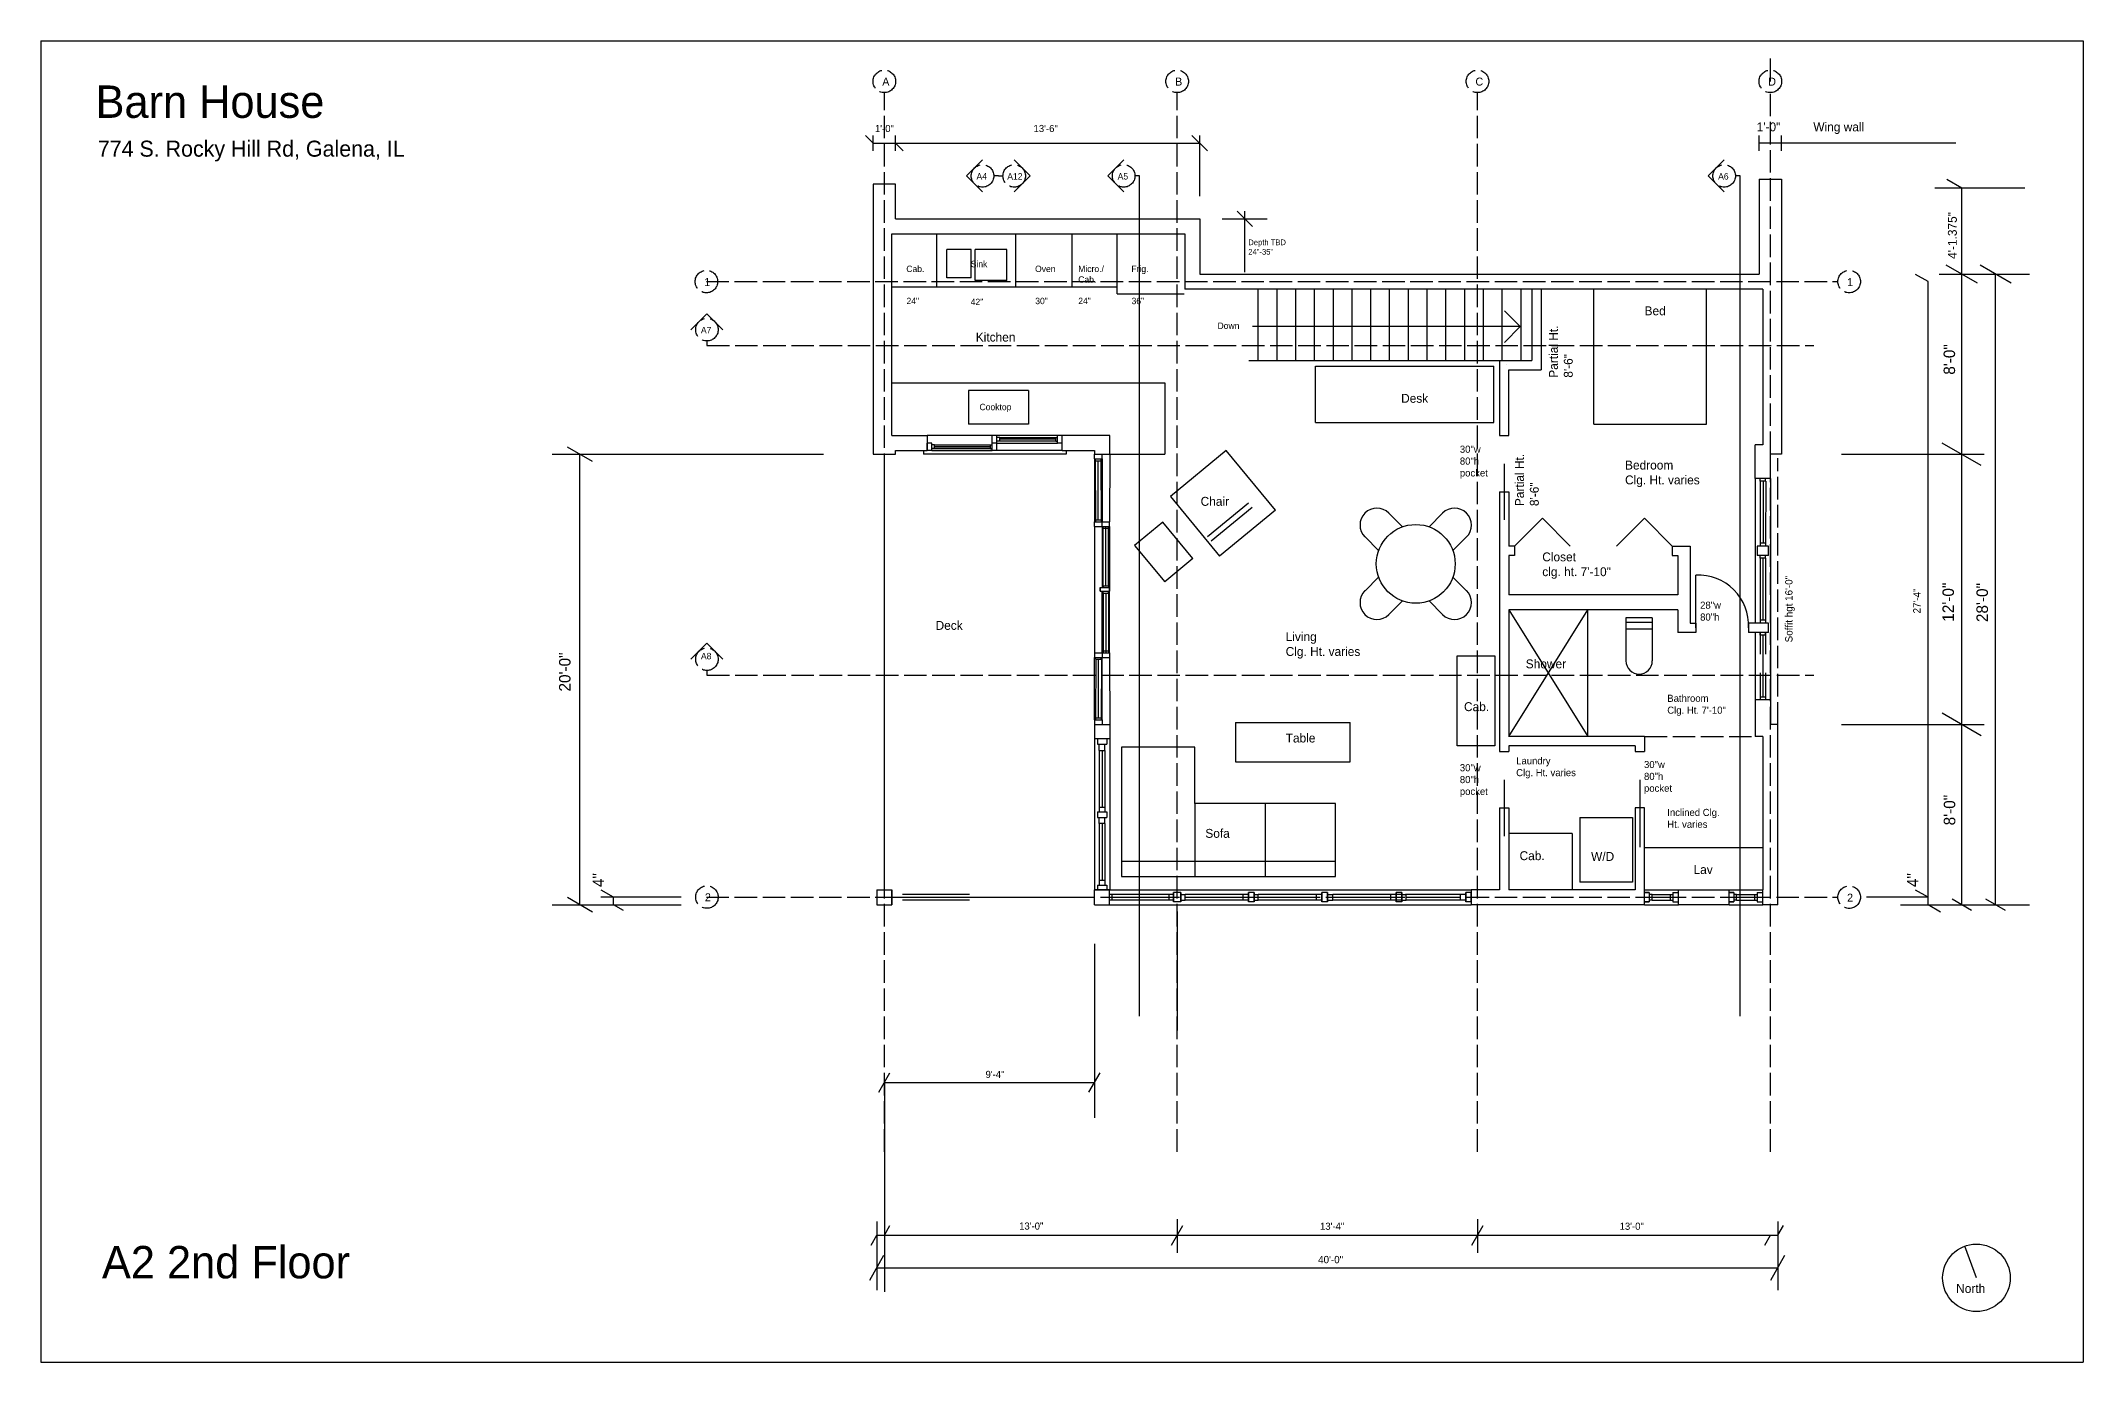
# Model space of a CAD drawing. Header units: inches. Extents: x 967 to 5652, y 0 to 2983.
# Drawn here: x 967 to 2055, y 1519 to 2223 of the extents above; entities that cross this region are included whole.
import ezdxf

# ---------------------------------------------------------------- set-up
doc = ezdxf.new("R2010")
doc.units = ezdxf.units.IN
doc.header["$MEASUREMENT"] = 0
doc.linetypes.add('ACAD_ISO02W100', pattern=[15, 12, -3])
for name, color, linetype in [('const', 7, 'Continuous'), ('e1', 7, 'Continuous'), ('e2', 251, 'Continuous'), ('glass', 172, 'Continuous'), ('grid', 252, 'ACAD_ISO02W100'), ('millwork', 253, 'Continuous'), ('soffit', 253, 'ACAD_ISO02W100'), ('stairs', 140, 'Continuous'), ('walls', 7, 'Continuous')]:
    doc.layers.add(name, color=color, linetype=linetype)

msp = doc.modelspace()

# ---------------------------------------------------------------- linework, layer by layer
for p, q in [((966.9, 2223.1), (2054.9, 2223.1)), ((966.9, 2223.1), (966.9, 1519.1)), ((2054.9, 2223.1), (2054.9, 1519.1)), ((966.9, 1519.1), (2054.9, 1519.1))]:
    msp.add_line(p, q)
at = {"layer": 'const'}
for p, q in [((2023.9, 2144.6), (1975.9, 2144.6)), ((1990.3, 2144.6), (1982.3, 2149.2)), ((1990.3, 1762.8), (1990.3, 2144.6)), ((1998.6, 2094), (1982, 2103.6)), ((2016.6, 2094), (2000, 2103.6)), ((1972.3, 2094.8), (1965.6, 2098.6)), ((1972.3, 1762.8), (1972.3, 2094.8)), ((1978.3, 2098.8), (2026.3, 2098.8)), ((2008.3, 1762.8), (2008.3, 2098.8)), ((1239.4, 2002.8), (1383.8, 2002.8)), ((1260.8, 1998.9), (1247.5, 2006.6)), ((1926.2, 2002.8), (2002.3, 2002.8)), ((2000.7, 1996.8), (1979.9, 2008.8)), ((2000.7, 1852.8), (1979.9, 1864.8)), ((1926.2, 1858.8), (2002.3, 1858.8)), ((1239.4, 1762.8), (1308.1, 1762.8)), ((1260.8, 1758.9), (1247.5, 1766.6)), ((1272.1, 1766.8), (1265.5, 1770.6)), ((1277.3, 1759.8), (1272.1, 1762.8)), ((1957.6, 1762.8), (2026.3, 1762.8)), ((1972.3, 1766.8), (1965.6, 1770.6)), ((1978.9, 1758.9), (1972.3, 1762.8)), ((1995.5, 1759.8), (1985.1, 1765.8)), ((2013.5, 1759.8), (2003.1, 1765.8)), ((1528.3, 1741.9), (1528.3, 1649.2)), ((1413.3, 1662.9), (1419.3, 1673.3)), ((1416.3, 1668.1), (1416.3, 1556.5)), ((1525.3, 1662.9), (1531.3, 1673.3)), ((1412.3, 1594), (1412.3, 1557.4)), ((1416.3, 1586.7), (1419.3, 1591.9)), ((1569.3, 1581.5), (1575.3, 1591.9)), ((1729.3, 1581.5), (1735.3, 1591.9)), ((1892.3, 1594), (1892.3, 1557.4)), ((1892.3, 1586.7), (1895.3, 1591.9)), ((1409.3, 1581.5), (1412.3, 1586.7)), ((1412.3, 1586.7), (1892.3, 1586.7)), ((1885.3, 1581.5), (1888.3, 1586.7)), ((1408.5, 1562.8), (1416.1, 1576.1)), ((1412.3, 1569.4), (1892.3, 1569.4)), ((1888.5, 1562.8), (1896.1, 1576.1))]:
    msp.add_line(p, q, dxfattribs=at)
at = {"layer": 'e1'}
for p, q in [((1406.2, 2172.7), (1410.3, 2168.6)), ((1422.3, 2168.6), (1426.4, 2164.5)), ((1580.2, 2172.7), (1588.4, 2164.5)), ((1604.2, 2132.4), (1612.4, 2124.1)), ((1254.1, 1762.8), (1254.1, 2002.8)), ((1887.3, 1948.9), (1887.3, 1953.9)), ((1887.3, 1907.9), (1887.3, 1912.9)), ((1308.1, 1766.8), (1265.2, 1766.8)), ((1272.1, 1762.8), (1272.1, 1766.8)), ((1537.7, 1766.8), (1567.8, 1766.8)), ((1576.5, 1766.8), (1607.3, 1766.8)), ((1615.5, 1766.8), (1646.3, 1766.8)), ((1654.5, 1766.8), (1692.3, 1766.8)), ((1694.1, 1766.8), (1723, 1766.8)), ((1825.3, 1766.8), (1835.1, 1766.8)), ((1870.3, 1766.8), (1880.1, 1766.8)), ((1972.3, 1766.8), (1939.5, 1766.8))]:
    msp.add_line(p, q, dxfattribs=at)
msp.add_circle((1998.1, 1564), 18, dxfattribs=at)
at = {"layer": 'e2'}
for p, q in [((1888.3, 2201.5), (1888.3, 2213.6)), ((1410.3, 2164.5), (1410.3, 2172.7)), ((1410.3, 2168.6), (1584.3, 2168.6)), ((1422.3, 2164.5), (1422.3, 2172.7)), ((1584.3, 2140.3), (1584.3, 2172.7)), ((1882.3, 2164.5), (1882.3, 2172.7)), ((1987.2, 2168.6), (1882.3, 2168.6)), ((1894.3, 2164.5), (1894.3, 2172.7)), ((1477.1, 2151.1), (1474.6, 2151.1)), ((1477.1, 2151.1), (1479.5, 2151.1)), ((1552.3, 2151.1), (1549.8, 2151.1)), ((1552.3, 1703.5), (1552.3, 2151.1)), ((1872.2, 2151.1), (1869.7, 2151.1)), ((1872.2, 1703.5), (1872.2, 2151.1)), ((1596.3, 2128.3), (1620.3, 2128.3)), ((1608.3, 2099.9), (1608.3, 2132.3)), ((1540.3, 2088.3), (1576.1, 2088.3)), ((1437.1, 2004.8), (1437.1, 2002.8)), ((1443.1, 2007.8), (1472.8, 2007.8)), ((1472.8, 2005.8), (1443.1, 2005.8)), ((1477.8, 2011.8), (1507.6, 2011.8)), ((1507.6, 2009.8), (1477.8, 2009.8)), ((1513.1, 2004.8), (1513.1, 2002.8)), ((1536.4, 2002.8), (1536.3, 1966.9)), ((1528.3, 1964.4), (1528.3, 1897.1)), ((1749, 1852.4), (1791, 1919.9)), ((1749, 1919.9), (1791, 1852.4)), ((1791, 1852.4), (1791, 1919.9)), ((1536.3, 1894.6), (1536.4, 1858.8)), ((1528.3, 1851.3), (1528.3, 1770.8)), ((1536.4, 1851.3), (1536.4, 1770.8)), ((1536.3, 1770.8), (1729, 1770.8)), ((1536.3, 1762.8), (1729, 1762.8)), ((1572.3, 1759.2), (1572.3, 1695.8)), ((1416.3, 1668.1), (1528.3, 1668.1))]:
    msp.add_line(p, q, dxfattribs=at)
at = {"layer": 'glass'}
for p, q in [((1528.9, 1967.9), (1528.8, 1999.3)), ((1531.9, 1967.9), (1531.8, 1999.3)), ((1882.9, 1988.4), (1882.8, 1955.4)), ((1885.9, 1988.4), (1885.8, 1955.4)), ((1610.3, 1976.8), (1588.5, 1958.8)), ((1612.2, 1974.5), (1590.4, 1956.5)), ((1532.8, 1932.8), (1532.8, 1964.2)), ((1535.8, 1932.8), (1535.8, 1964.2)), ((1882.8, 1947.4), (1882.8, 1912.9)), ((1885.8, 1947.4), (1885.8, 1912.9)), ((1532.8, 1928.8), (1532.8, 1897.4)), ((1535.8, 1928.8), (1535.8, 1897.4)), ((1882.8, 1908), (1882.8, 1896.3)), ((1885.8, 1907.9), (1885.8, 1896.3)), ((1528.9, 1893.6), (1528.8, 1862.3)), ((1531.9, 1893.6), (1531.8, 1862.3)), ((1882.8, 1886.3), (1882.8, 1873.4)), ((1885.8, 1886.3), (1885.8, 1873.4)), ((1530.8, 1845), (1530.8, 1814.8)), ((1533.8, 1845), (1533.8, 1814.8)), ((1530.8, 1806), (1530.8, 1775.8)), ((1533.8, 1806), (1533.8, 1775.8)), ((1461.7, 1768.3), (1426, 1768.3)), ((1461.7, 1765.3), (1426, 1765.3)), ((1567.8, 1768.3), (1537.6, 1768.3)), ((1567.8, 1765.3), (1537.6, 1765.3)), ((1607.3, 1768.3), (1576.5, 1768.3)), ((1607.3, 1765.3), (1576.5, 1765.3)), ((1646.3, 1768.3), (1615.5, 1768.3)), ((1646.3, 1765.3), (1615.5, 1765.3)), ((1692.3, 1768.3), (1655.3, 1768.3)), ((1692.3, 1765.3), (1655.3, 1765.3)), ((1723, 1768.3), (1694, 1768.3)), ((1723, 1765.3), (1694, 1765.3)), ((1825.3, 1768.3), (1835.1, 1768.3)), ((1825.3, 1765.3), (1835.1, 1765.3)), ((1870.3, 1768.3), (1880.1, 1768.3)), ((1870.3, 1765.3), (1880.1, 1765.3))]:
    msp.add_line(p, q, dxfattribs=at)
at = {"layer": 'grid'}
for p, q in [((1416.3, 1631.2), (1416.3, 2195.5)), ((1572.3, 1631.2), (1572.3, 2195.5)), ((1732.3, 1631.2), (1732.3, 2195.5)), ((1888.3, 1912.9), (1888.3, 2195.5)), ((1321.5, 2094.8), (1924.3, 2094.8)), ((1321.8, 2063.2), (1321.8, 2060.8)), ((1321.8, 2060.8), (1911.5, 2060.8)), ((1888.3, 1631.2), (1888.3, 1907.9)), ((1321.8, 1887.6), (1321.8, 1885.1)), ((1321.8, 1885.1), (1911.5, 1885.1)), ((1321.5, 1766.8), (1924.3, 1766.8))]:
    msp.add_line(p, q, dxfattribs=at)
for centre in [(1416.3, 2201.5), (1572.3, 2201.5), (1732.3, 2201.5), (1888.3, 2201.5), (1468.6, 2151.1), (1485.5, 2151.1), (1543.8, 2151.1), (1863.7, 2151.1), (1321.5, 2094.8), (1930.3, 2094.8), (1321.8, 2069.2), (1321.8, 1893.6), (1321.8, 1766.9), (1930.3, 1766.8)]:
    msp.add_circle(centre, 6, dxfattribs=at)
at = {"layer": 'millwork'}
for p, q in [((1444.3, 2091.8), (1444.3, 2120.3)), ((1449.6, 2096.9), (1449.6, 2111.9)), ((1462.6, 2111.9), (1449.6, 2111.9)), ((1462.6, 2096.9), (1462.6, 2111.9)), ((1464.6, 2095.4), (1464.6, 2111.9)), ((1481.6, 2111.9), (1464.6, 2111.9)), ((1481.6, 2095.4), (1481.6, 2111.9)), ((1486.3, 2091.8), (1486.3, 2120.3)), ((1516.3, 2091.8), (1516.3, 2120.3)), ((1540.3, 2088.3), (1540.3, 2120.3)), ((1552.3, 2090.8), (1552.3, 2120.3)), ((1540.3, 2091.8), (1420.3, 2091.8)), ((1462.6, 2096.9), (1449.6, 2096.9)), ((1481.6, 2095.4), (1464.6, 2095.4)), ((1745.5, 2052.8), (1745.5, 2090.8)), ((1755.5, 2052.8), (1755.5, 2090.8)), ((1794.3, 2018.8), (1794.3, 2090.8)), ((1854.3, 2018.8), (1854.3, 2090.8)), ((1646, 2019.7), (1646, 2049.8)), ((1646, 2049.8), (1741, 2049.8)), ((1741, 2019.7), (1741, 2049.8)), ((1748, 2050.8), (1748, 2050.8)), ((1420.3, 2040.8), (1565.8, 2040.8)), ((1461.1, 2036.8), (1461.1, 2018.8)), ((1493.1, 2036.8), (1461.1, 2036.8)), ((1493.1, 2036.8), (1493.1, 2018.8)), ((1565.8, 2040.8), (1565.8, 2002.8)), ((1493.1, 2018.8), (1461.1, 2018.8)), ((1646, 2019.7), (1741, 2019.7)), ((1794.3, 2018.8), (1854.3, 2018.8)), ((1513.1, 2002.8), (1437.1, 2002.8)), ((1511.1, 2012.8), (1439.1, 2012.8)), ((1511.1, 2004.8), (1439.1, 2004.8)), ((1441.6, 2004.8), (1473.8, 2004.8)), ((1472.8, 2006.8), (1443.1, 2006.8)), ((1476.3, 2008.8), (1508.6, 2008.8)), ((1507.6, 2010.8), (1477.8, 2010.8)), ((1536.4, 2002.8), (1565.8, 2002.8)), ((1598.4, 2004.8), (1568.7, 1980.3)), ((1624.6, 1973), (1598.4, 2004.8)), ((1416.3, 1770.8), (1416.3, 2000.8)), ((1528.3, 2000.3), (1528.3, 1966.9)), ((1530.3, 1967.9), (1530.3, 1999.3)), ((1532.3, 2000.3), (1532.3, 1966.9)), ((1568.7, 1980.3), (1594.9, 1948.5)), ((1880.3, 1989.9), (1880.3, 1912.9)), ((1884.4, 1988.4), (1884.4, 1955.4)), ((1888.3, 1989.9), (1888.3, 1871.9)), ((1624.6, 1973), (1594.9, 1948.5)), ((1685.1, 1971.5), (1692.3, 1964.2)), ((1713.7, 1971.5), (1706.5, 1964.2)), ((1532.3, 1964.4), (1532.3, 1931.8)), ((1534.3, 1932.8), (1534.3, 1964.2)), ((1536.3, 1964.4), (1536.3, 1931.8)), ((1564.7, 1966.7), (1549.6, 1954.2)), ((1580.7, 1947.2), (1564.7, 1966.7)), ((1672.4, 1958.8), (1679.6, 1951.5)), ((1726.4, 1958.8), (1719.2, 1951.5)), ((1766.9, 1968.7), (1752, 1953.9)), ((1781.7, 1953.9), (1766.9, 1968.7)), ((1821.2, 1968.7), (1806.3, 1953.9)), ((1836, 1953.9), (1821.2, 1968.7)), ((1549.6, 1954.2), (1565.7, 1934.8)), ((1580.7, 1947.2), (1565.7, 1934.8)), ((1672.4, 1930.1), (1679.6, 1937.4)), ((1726.4, 1930.1), (1719.2, 1937.4)), ((1884.3, 1947.4), (1884.3, 1914.4)), ((1532.3, 1897.1), (1532.3, 1929.8)), ((1534.3, 1928.8), (1534.3, 1897.4)), ((1536.3, 1897.1), (1536.3, 1929.8)), ((1685.1, 1917.4), (1692.3, 1924.7)), ((1713.7, 1917.4), (1706.5, 1924.7)), ((1811.4, 1915.7), (1811.4, 1892.7)), ((1825.4, 1915.7), (1811.4, 1915.7)), ((1825.4, 1915.7), (1825.4, 1892.7)), ((1811.4, 1913.4), (1825.4, 1913.4)), ((1825.4, 1909.7), (1811.4, 1909.7)), ((1880.3, 1907.9), (1880.3, 1871.9)), ((1884.3, 1906.4), (1884.3, 1873.4)), ((1528.3, 1861.3), (1528.3, 1894.6)), ((1530.3, 1893.6), (1530.3, 1862.3)), ((1532.3, 1861.3), (1532.3, 1894.6)), ((1603.3, 1859.9), (1603.3, 1838.9)), ((1603.3, 1859.9), (1664.5, 1859.9)), ((1664.5, 1838.9), (1664.5, 1859.9)), ((1532.3, 1845), (1532.3, 1814.8)), ((1603.3, 1838.9), (1664.5, 1838.9)), ((1581.7, 1816.8), (1581.7, 1777.8)), ((1619.2, 1816.8), (1619.2, 1777.8)), ((1786.8, 1809.2), (1814.8, 1809.2)), ((1786.8, 1809.2), (1786.8, 1774.8)), ((1814.8, 1809.2), (1814.8, 1774.8)), ((1532.3, 1806), (1532.3, 1775.8)), ((1782.8, 1800.8), (1749, 1800.8)), ((1782.8, 1800.8), (1782.8, 1770.8)), ((1656.7, 1785.8), (1542.7, 1785.8)), ((1884.3, 1793.2), (1821.3, 1793.2)), ((1814.8, 1774.8), (1786.8, 1774.8)), ((1420.3, 1766.8), (1528.3, 1766.8)), ((1821.3, 1770.8), (1839.3, 1770.8)), ((1821.3, 1762.8), (1839.3, 1762.8)), ((1866.3, 1770.8), (1884.3, 1770.8)), ((1866.3, 1762.8), (1884.3, 1762.8))]:
    msp.add_line(p, q, dxfattribs=at)
msp.add_lwpolyline([(1741.5, 1847.4), (1721.5, 1847.4), (1721.5, 1895.4), (1741.5, 1895.4)], close=True, dxfattribs=at)
msp.add_lwpolyline([(1542.7, 1777.8), (1656.7, 1777.8), (1656.7, 1816.8), (1581.7, 1816.8), (1581.7, 1846.8), (1542.7, 1846.8), (1542.7, 1777.8)], dxfattribs=at)
for centre, radius, start, end in [((1678.7, 1965.1), 9, 45, 225), ((1720.1, 1965.1), 9, 315, 135), ((1850, 1911.7), 26.7, 357.1367, 92.8633), ((1678.7, 1923.8), 9, 135, 315), ((1720.1, 1923.8), 9, 225, 45), ((1818.4, 1892.7), 7, 180, 0)]:
    msp.add_arc(centre, radius, start, end, dxfattribs=at)
at = {"layer": 'soffit'}
for p, q in [((1892.3, 1858.8), (1892.3, 2000.8)), ((1821.3, 1852.4), (1880.3, 1852.4))]:
    msp.add_line(p, q, dxfattribs=at)
at = {"layer": 'stairs'}
for p, q in [((1615.5, 2052.8), (1615.5, 2090.8)), ((1625.5, 2052.8), (1625.5, 2090.8)), ((1635.5, 2052.8), (1635.5, 2090.8)), ((1645.5, 2052.8), (1645.5, 2090.8)), ((1655.5, 2052.8), (1655.5, 2090.8)), ((1665.5, 2052.8), (1665.5, 2090.8)), ((1675.5, 2052.8), (1675.5, 2090.8)), ((1685.5, 2052.8), (1685.5, 2090.8)), ((1695.5, 2052.8), (1695.5, 2090.8)), ((1705.5, 2052.8), (1705.5, 2090.8)), ((1715.5, 2052.8), (1715.5, 2090.8)), ((1725.5, 2052.8), (1725.5, 2090.8)), ((1735.5, 2052.8), (1735.5, 2090.8)), ((1610.5, 2052.8), (1761.3, 2052.8))]:
    msp.add_line(p, q, dxfattribs=at)
at = {"layer": 'walls'}
for p, q in [((1468.6, 2159.6), (1460.1, 2151.1)), ((1485.5, 2159.6), (1494, 2151.1)), ((1543.8, 2159.6), (1535.3, 2151.1)), ((1863.7, 2159.6), (1855.2, 2151.1)), ((1410.3, 2146.8), (1410.3, 2002.8)), ((1422.3, 2146.8), (1410.3, 2146.8)), ((1422.3, 2128.3), (1422.3, 2146.8)), ((1468.6, 2142.6), (1460.1, 2151.1)), ((1485.5, 2142.6), (1494, 2151.1)), ((1543.8, 2142.6), (1535.3, 2151.1)), ((1863.7, 2142.6), (1855.2, 2151.1)), ((1882.3, 2149.3), (1882.3, 2098.8)), ((1882.3, 2149.3), (1894.3, 2149.3)), ((1894.3, 2149.3), (1894.3, 2002.8)), ((1422.3, 2128.3), (1584.3, 2128.3)), ((1584.3, 2128.3), (1584.3, 2098.8)), ((1420.3, 2012.8), (1420.3, 2120.3)), ((1420.3, 2120.3), (1576.3, 2120.3)), ((1576.3, 2120.3), (1576.3, 2090.8)), ((1766.3, 2090.8), (1576.3, 2090.8)), ((1584.3, 2098.8), (1882.3, 2098.8)), ((1761.3, 2090.8), (1761.3, 2052.8)), ((1884.3, 2090.8), (1766.3, 2090.8)), ((1766.3, 2090.8), (1766.3, 2047.8)), ((1884.3, 2090.8), (1884.3, 2007.8)), ((1755.1, 2070.8), (1746.6, 2079.2)), ((1313.3, 2069.2), (1321.8, 2077.7)), ((1330.3, 2069.2), (1321.8, 2077.7)), ((1755.1, 2070.8), (1612.4, 2070.8)), ((1755.1, 2070.8), (1746.6, 2062.3)), ((1744, 2052.8), (1744, 2012.8)), ((1749, 2047.8), (1766.3, 2047.8)), ((1749, 2012.8), (1749, 2047.8)), ((1410.3, 2002.8), (1422.3, 2002.8)), ((1420.3, 2012.8), (1439.1, 2012.8)), ((1422.3, 2004.8), (1439.1, 2004.8)), ((1422.3, 2002.8), (1422.3, 2004.8)), ((1439.1, 2012.8), (1439.1, 2004.8)), ((1441.6, 2008.8), (1439.1, 2008.8)), ((1439.1, 2004.8), (1439.1, 2008.8)), ((1441.6, 2004.8), (1439.1, 2004.8)), ((1441.6, 2004.8), (1441.6, 2008.8)), ((1443.1, 2007.8), (1441.6, 2007.8)), ((1443.1, 2005.8), (1441.6, 2005.8)), ((1443.1, 2005.8), (1443.1, 2007.8)), ((1472.8, 2005.8), (1472.8, 2007.8)), ((1472.8, 2007.8), (1473.8, 2007.8)), ((1472.8, 2005.8), (1473.8, 2005.8)), ((1476.3, 2012.8), (1473.8, 2012.8)), ((1473.8, 2008.8), (1473.8, 2012.8)), ((1476.3, 2008.8), (1473.8, 2008.8)), ((1473.8, 2004.8), (1473.8, 2008.8)), ((1476.3, 2008.8), (1473.8, 2008.8)), ((1476.3, 2004.8), (1473.8, 2004.8)), ((1476.3, 2004.8), (1476.3, 2012.8)), ((1477.8, 2011.8), (1476.3, 2011.8)), ((1477.8, 2009.8), (1476.3, 2009.8)), ((1477.8, 2009.8), (1477.8, 2011.8)), ((1507.6, 2009.8), (1507.6, 2011.8)), ((1507.6, 2011.8), (1508.6, 2011.8)), ((1507.6, 2009.8), (1508.6, 2009.8)), ((1508.6, 2008.8), (1508.6, 2012.8)), ((1511.1, 2012.8), (1508.6, 2012.8)), ((1511.1, 2008.8), (1508.6, 2008.8)), ((1536.4, 2012.8), (1511.1, 2012.8)), ((1511.1, 2004.8), (1511.1, 2012.8)), ((1511.1, 2004.8), (1528.3, 2004.8)), ((1528.3, 2004.8), (1528.3, 2002.8)), ((1528.3, 2002.8), (1536.4, 2002.8)), ((1528.3, 2000.3), (1528.3, 2002.8)), ((1532.3, 2000.3), (1532.3, 2002.8)), ((1536.4, 2002.8), (1536.4, 2012.8)), ((1744, 2012.8), (1749, 2012.8)), ((1880.3, 1989.9), (1880.3, 2007.8)), ((1884.3, 2007.8), (1880.3, 2007.8)), ((1894.3, 2002.8), (1888.3, 2002.8)), ((1888.3, 1989.9), (1888.3, 2002.8)), ((1528.3, 2000.3), (1532.3, 2000.3)), ((1528.8, 1999.3), (1528.8, 2000.3)), ((1528.8, 1999.3), (1531.8, 1999.3)), ((1531.8, 1999.3), (1531.8, 2000.3)), ((1746.5, 1997.8), (1746.5, 1967.8)), ((1744, 1982.8), (1749, 1982.8)), ((1744, 1982.8), (1744, 1844.4)), ((1749, 1982.8), (1749, 1953.9)), ((1888.3, 1989.9), (1880.3, 1989.9)), ((1882.8, 1988.4), (1882.8, 1989.9)), ((1885.8, 1988.4), (1882.8, 1988.4)), ((1885.8, 1988.4), (1885.8, 1989.9)), ((1528.3, 1966.9), (1532.3, 1966.9)), ((1528.3, 1964.4), (1528.3, 1966.9)), ((1528.3, 1964.4), (1532.3, 1964.4)), ((1528.8, 1967.9), (1531.8, 1967.9)), ((1528.8, 1967.9), (1528.8, 1966.9)), ((1531.8, 1967.9), (1531.8, 1966.9)), ((1532.3, 1964.4), (1532.3, 1966.9)), ((1532.3, 1964.4), (1532.3, 1966.9)), ((1532.3, 1966.9), (1536.3, 1966.9)), ((1532.3, 1964.4), (1536.3, 1964.4)), ((1532.8, 1963.4), (1532.8, 1964.4)), ((1532.8, 1963.4), (1535.8, 1963.4)), ((1535.8, 1963.4), (1535.8, 1964.4)), ((1536.3, 1964.4), (1536.3, 1966.9)), ((1752, 1953.9), (1749, 1953.9)), ((1749, 1948.9), (1749, 1927.9)), ((1752, 1948.9), (1749, 1948.9)), ((1752, 1953.9), (1752, 1948.9)), ((1836, 1953.9), (1845.6, 1953.9)), ((1836, 1953.9), (1836, 1948.9)), ((1836, 1948.9), (1839, 1948.9)), ((1839, 1948.9), (1839, 1927.9)), ((1839, 1948.9), (1839, 1927.9)), ((1845.6, 1953.9), (1845.6, 1912.9)), ((1881.3, 1953.9), (1881.3, 1948.9)), ((1887.3, 1953.9), (1881.3, 1953.9)), ((1887.3, 1948.9), (1881.3, 1948.9)), ((1885.8, 1955.4), (1882.8, 1955.4)), ((1882.8, 1955.4), (1882.8, 1953.9)), ((1882.8, 1947.4), (1882.8, 1948.9)), ((1885.8, 1955.4), (1885.8, 1953.9)), ((1885.8, 1947.4), (1885.8, 1948.9)), ((1848.6, 1910.4), (1848.6, 1938.4)), ((1885.8, 1947.4), (1882.8, 1947.4)), ((1531.3, 1931.8), (1536.3, 1931.8)), ((1531.3, 1931.8), (1531.3, 1929.8)), ((1531.3, 1931.8), (1536.3, 1931.8)), ((1531.3, 1929.8), (1531.3, 1931.8)), ((1531.3, 1929.8), (1536.3, 1929.8)), ((1531.3, 1929.8), (1536.3, 1929.8)), ((1532.8, 1932.8), (1535.8, 1932.8)), ((1532.8, 1932.8), (1532.8, 1931.8)), ((1532.8, 1928.8), (1532.8, 1929.8)), ((1532.8, 1928.8), (1535.8, 1928.8)), ((1535.8, 1932.8), (1535.8, 1931.8)), ((1535.8, 1928.8), (1535.8, 1929.8)), ((1536.3, 1931.8), (1536.3, 1929.8)), ((1536.3, 1929.8), (1536.3, 1931.8)), ((1839, 1927.9), (1749, 1927.9)), ((1839, 1919.9), (1749, 1919.9)), ((1749, 1919.9), (1749, 1852.4)), ((1839, 1919.9), (1839, 1907.9)), ((1848.6, 1907.9), (1839, 1907.9)), ((1845.6, 1912.9), (1848.6, 1912.9)), ((1848.6, 1912.9), (1848.6, 1907.9)), ((1876.6, 1912.9), (1876.6, 1907.9)), ((1887.3, 1912.9), (1876.6, 1912.9)), ((1887.3, 1907.9), (1876.6, 1907.9)), ((1885.8, 1914.4), (1882.8, 1914.4)), ((1882.8, 1914.4), (1882.8, 1912.9)), ((1882.8, 1906.4), (1882.8, 1907.9)), ((1885.8, 1906.4), (1882.8, 1906.4)), ((1885.8, 1914.4), (1885.8, 1912.9)), ((1885.8, 1906.4), (1885.8, 1907.9)), ((1313.3, 1893.6), (1321.8, 1902.1)), ((1330.3, 1893.6), (1321.8, 1902.1)), ((1528.3, 1897.1), (1532.3, 1897.1)), ((1528.3, 1897.1), (1528.3, 1894.6)), ((1528.3, 1894.6), (1532.3, 1894.6)), ((1528.8, 1893.6), (1528.8, 1894.6)), ((1528.8, 1893.6), (1531.8, 1893.6)), ((1531.8, 1893.6), (1531.8, 1894.6)), ((1532.3, 1897.1), (1532.3, 1894.6)), ((1532.3, 1897.1), (1536.3, 1897.1)), ((1532.3, 1897.1), (1532.3, 1894.6)), ((1532.3, 1894.6), (1536.3, 1894.6)), ((1532.8, 1898.1), (1535.8, 1898.1)), ((1532.8, 1898.1), (1532.8, 1897.1)), ((1535.8, 1898.1), (1535.8, 1897.1)), ((1536.3, 1897.1), (1536.3, 1894.6)), ((1888.3, 1871.9), (1880.3, 1871.9)), ((1880.3, 1871.9), (1880.3, 1852.4)), ((1885.8, 1873.4), (1882.8, 1873.4)), ((1882.8, 1873.4), (1882.8, 1871.9)), ((1885.8, 1873.4), (1885.8, 1871.9)), ((1888.3, 1871.9), (1888.3, 1858.8)), ((1528.3, 1861.3), (1532.3, 1861.3)), ((1528.3, 1861.3), (1528.3, 1858.8)), ((1528.8, 1862.3), (1531.8, 1862.3)), ((1528.8, 1862.3), (1528.8, 1861.3)), ((1531.8, 1862.3), (1531.8, 1861.3)), ((1532.3, 1861.3), (1532.3, 1858.8)), ((1528.3, 1858.8), (1536.4, 1858.8)), ((1528.3, 1858.8), (1528.3, 1851.3)), ((1528.3, 1851.3), (1536.4, 1851.3)), ((1529.8, 1851.3), (1529.8, 1848.3)), ((1534.8, 1851.3), (1534.8, 1848.3)), ((1536.4, 1858.8), (1536.4, 1851.3)), ((1821.3, 1852.4), (1749, 1852.4)), ((1821.3, 1852.4), (1821.3, 1844.4)), ((1884.3, 1852.4), (1880.3, 1852.4)), ((1884.3, 1852.4), (1884.3, 1770.8)), ((1892.3, 1858.8), (1888.3, 1858.8)), ((1892.3, 1762.8), (1892.3, 1858.8)), ((1529.8, 1848.3), (1534.8, 1848.3)), ((1530.8, 1845), (1530.8, 1848.3)), ((1530.8, 1845), (1533.8, 1845)), ((1533.8, 1845), (1533.8, 1848.3)), ((1744, 1844.4), (1749, 1844.4)), ((1816.3, 1847.4), (1749, 1847.4)), ((1749, 1847.4), (1749, 1844.4)), ((1816.3, 1847.4), (1816.3, 1844.4)), ((1816.3, 1844.4), (1821.3, 1844.4)), ((1746.5, 1829.4), (1746.5, 1799.4)), ((1818.8, 1829.4), (1818.8, 1793.4)), ((1529.8, 1812.3), (1534.8, 1812.3)), ((1529.8, 1812.3), (1529.8, 1809.3)), ((1529.8, 1809.3), (1534.8, 1809.3)), ((1530.8, 1814.8), (1530.8, 1812.3)), ((1530.8, 1814.8), (1533.8, 1814.8)), ((1530.8, 1806), (1530.8, 1809.3)), ((1533.8, 1814.8), (1533.8, 1812.3)), ((1533.8, 1806), (1533.8, 1809.3)), ((1534.8, 1812.3), (1534.8, 1809.3)), ((1744, 1814.4), (1744, 1770.8)), ((1744, 1814.4), (1749, 1814.4)), ((1749, 1814.4), (1749, 1770.8)), ((1816.3, 1814.4), (1816.3, 1770.8)), ((1821.3, 1814.4), (1816.3, 1814.4)), ((1818.8, 1814.4), (1818.8, 1814.4)), ((1821.3, 1770.8), (1821.3, 1814.4)), ((1533.8, 1806), (1530.8, 1806)), ((1533.8, 1775.8), (1530.8, 1775.8)), ((1530.8, 1775.8), (1530.8, 1773.3)), ((1533.8, 1775.8), (1533.8, 1773.3)), ((1412.3, 1770.8), (1412.3, 1762.8)), ((1412.3, 1770.8), (1420.3, 1770.8)), ((1412.3, 1762.8), (1420.3, 1762.8)), ((1420.3, 1770.8), (1420.3, 1762.8)), ((1420.3, 1762.8), (1420.3, 1770.8)), ((1528.3, 1770.8), (1536.3, 1770.8)), ((1536.3, 1770.8), (1528.3, 1770.8)), ((1528.3, 1762.8), (1528.3, 1770.8)), ((1528.3, 1762.8), (1536.3, 1762.8)), ((1529.8, 1773.3), (1534.8, 1773.3)), ((1529.8, 1773.3), (1529.8, 1770.8)), ((1534.8, 1773.3), (1534.8, 1770.8)), ((1536.3, 1762.8), (1536.3, 1770.8)), ((1537.7, 1768.3), (1536.3, 1768.3)), ((1537.7, 1765.3), (1536.3, 1765.3)), ((1537.7, 1765.3), (1537.7, 1768.3)), ((1567.8, 1768.3), (1567.8, 1765.3)), ((1570.3, 1768.3), (1567.8, 1768.3)), ((1570.3, 1765.3), (1567.8, 1765.3)), ((1570.3, 1764.3), (1570.3, 1769.3)), ((1574.2, 1769.3), (1570.3, 1769.3)), ((1570.3, 1769.3), (1570.3, 1764.3)), ((1574.2, 1764.3), (1570.3, 1764.3)), ((1574.2, 1764.3), (1574.2, 1769.3)), ((1574.2, 1769.3), (1574.2, 1764.3)), ((1574.2, 1768.3), (1576.5, 1768.3)), ((1574.2, 1765.3), (1576.5, 1765.3)), ((1576.5, 1765.3), (1576.5, 1768.3)), ((1607.3, 1768.3), (1607.3, 1765.3)), ((1610.3, 1768.3), (1607.3, 1768.3)), ((1610.3, 1765.3), (1607.3, 1765.3)), ((1610.3, 1764.3), (1610.3, 1769.3)), ((1613.3, 1769.3), (1610.3, 1769.3)), ((1610.3, 1769.3), (1610.3, 1764.3)), ((1613.3, 1764.3), (1610.3, 1764.3)), ((1613.3, 1764.3), (1613.3, 1769.3)), ((1613.3, 1769.3), (1613.3, 1764.3)), ((1613.3, 1768.3), (1615.5, 1768.3)), ((1613.3, 1765.3), (1615.5, 1765.3)), ((1615.5, 1765.3), (1615.5, 1768.3)), ((1646.3, 1768.3), (1646.3, 1765.3)), ((1649.3, 1768.3), (1646.3, 1768.3)), ((1649.3, 1765.3), (1646.3, 1765.3)), ((1649.3, 1764.3), (1649.3, 1769.3)), ((1652.3, 1769.3), (1649.3, 1769.3)), ((1649.3, 1769.3), (1649.3, 1764.3)), ((1652.3, 1764.3), (1649.3, 1764.3)), ((1652.3, 1764.3), (1652.3, 1769.3)), ((1652.3, 1769.3), (1652.3, 1764.3)), ((1652.3, 1768.3), (1655.3, 1768.3)), ((1652.3, 1765.3), (1655.3, 1765.3)), ((1655.3, 1765.3), (1655.3, 1768.3)), ((1686, 1768.3), (1686, 1765.3)), ((1689, 1768.3), (1686, 1768.3)), ((1689, 1765.3), (1686, 1765.3)), ((1689, 1764.3), (1689, 1769.3)), ((1692, 1769.3), (1689, 1769.3)), ((1689, 1769.3), (1689, 1764.3)), ((1692, 1764.3), (1689, 1764.3)), ((1692, 1764.3), (1692, 1769.3)), ((1692, 1769.3), (1692, 1764.3)), ((1692, 1768.3), (1694.3, 1768.3)), ((1692, 1765.3), (1694.3, 1765.3)), ((1694.3, 1765.3), (1694.3, 1768.3)), ((1723, 1768.3), (1723, 1765.3)), ((1726, 1768.3), (1723, 1768.3)), ((1726, 1765.3), (1723, 1765.3)), ((1726, 1764.3), (1726, 1769.3)), ((1729, 1769.3), (1726, 1769.3)), ((1726, 1769.3), (1726, 1764.3)), ((1729, 1764.3), (1726, 1764.3)), ((1744, 1770.8), (1729, 1770.8)), ((1729, 1770.8), (1729, 1762.8)), ((1729, 1764.3), (1729, 1769.3)), ((1821.3, 1762.8), (1729, 1762.8)), ((1816.3, 1770.8), (1749, 1770.8)), ((1821.3, 1762.8), (1821.3, 1770.8)), ((1821.3, 1770.8), (1821.3, 1770.8)), ((1821.3, 1769.3), (1823.8, 1769.3)), ((1823.8, 1769.3), (1821.3, 1769.3)), ((1821.3, 1764.3), (1823.8, 1764.3)), ((1823.8, 1764.3), (1821.3, 1764.3)), ((1823.8, 1769.3), (1823.8, 1764.3)), ((1825.3, 1768.3), (1823.8, 1768.3)), ((1825.3, 1765.3), (1823.8, 1765.3)), ((1825.3, 1765.3), (1825.3, 1768.3)), ((1825.3, 1765.3), (1825.3, 1768.3)), ((1835.1, 1765.3), (1835.1, 1768.3)), ((1835.1, 1768.3), (1836.3, 1768.3)), ((1835.1, 1765.3), (1836.3, 1765.3)), ((1836.3, 1769.3), (1836.3, 1764.3)), ((1836.3, 1769.3), (1839.3, 1769.3)), ((1836.3, 1764.3), (1839.3, 1764.3)), ((1839.3, 1770.8), (1866.3, 1770.8)), ((1839.3, 1762.8), (1839.3, 1770.8)), ((1866.3, 1762.8), (1839.3, 1762.8)), ((1866.3, 1762.8), (1866.3, 1770.8)), ((1866.3, 1770.8), (1866.3, 1770.8)), ((1866.3, 1769.3), (1868.8, 1769.3)), ((1868.8, 1769.3), (1866.3, 1769.3)), ((1866.3, 1764.3), (1868.8, 1764.3)), ((1868.8, 1764.3), (1866.3, 1764.3)), ((1868.8, 1769.3), (1868.8, 1764.3)), ((1870.3, 1768.3), (1868.8, 1768.3)), ((1870.3, 1765.3), (1868.8, 1765.3)), ((1870.3, 1765.3), (1870.3, 1768.3)), ((1870.3, 1765.3), (1870.3, 1768.3)), ((1880.1, 1765.3), (1880.1, 1768.3)), ((1880.1, 1768.3), (1881.3, 1768.3)), ((1880.1, 1765.3), (1881.3, 1765.3)), ((1881.3, 1769.3), (1881.3, 1764.3)), ((1881.3, 1769.3), (1884.3, 1769.3)), ((1881.3, 1764.3), (1884.3, 1764.3)), ((1884.3, 1762.8), (1884.3, 1770.8)), ((1892.3, 1762.8), (1884.3, 1762.8)), ((1572.3, 1595.3), (1572.3, 1577.4)), ((1732.3, 1595.3), (1732.3, 1577.4)), ((1998.1, 1564), (1991.9, 1580.9))]:
    msp.add_line(p, q, dxfattribs=at)
msp.add_circle((1699.4, 1944.4), 21, dxfattribs=at)

# ---------------------------------------------------------------- texts
at = {"layer": 'const', "attachment_point": 1}
for s, insert, char_height, width in [('Barn House', (996.1, 2199.3), 17.26, 6582.049), ('A', (1415.2, 2203.5), 4.26, 1625.197), ('B', (1571.2, 2203.5), 4.26, 1625.197), ('C', (1731.2, 2203.5), 4.26, 1625.197), ('D', (1887.2, 2203.5), 4.26, 1625.197), ('\\P1\'-0"', (1411.3, 2184.6), 3.79, 1444.62), ('\\P13\'-6"', (1495.8, 2184.6), 3.79, 1444.62), ('\\P1\'-0"          Wing wall           ', (1881, 2187.5), 4.736, 1805.775), ('774 S. Rocky Hill Rd, Galena, IL', (997.3, 2169.9), 8.525, 3250.395), ('A4', (1465.4, 2152.6), 3.41, 1300.158), ('A12', (1481.8, 2152.6), 3.41, 1300.158), ('A5', (1540.6, 2152.6), 3.41, 1300.158), ('A6', (1860.5, 2152.6), 3.41, 1300.158), ('\\PDepth TBD^J24"-35"', (1610.2, 2122.3), 3.031, 1155.696), ('\\pt3.4098;Cab.', (1428, 2103.3), 3.41, 1300.158), ('\\pt3.4098;Sink', (1462.3, 2105.9), 3.41, 1300.158), ('\\pt3.4098;Oven', (1496.6, 2103.3), 3.41, 1300.158), ('\\pt3.4098;Micro./^JCab.', (1519.6, 2103.3), 3.41, 1300.158), ('\\pt3.4098;Frig.', (1547.9, 2103.3), 3.41, 1300.158), ('1', (1320.4, 2096.7), 4.26, 1625.197), ('1', (1929.2, 2096.7), 4.26, 1625.197), ('\\pt3.4098;24"', (1428.1, 2086.2), 3.41, 1300.158), ('\\pt3.4098;42"', (1462.3, 2085.7), 3.41, 1300.158), ('\\pt3.4098;30"', (1496.7, 2086.2), 3.41, 1300.158), ('\\pt3.4098;24"', (1519.6, 2086.2), 3.41, 1300.158), ('\\pt3.4098;36"', (1548, 2086.2), 3.41, 1300.158), ('Bed', (1821.3, 2081.6), 4.74, 1805.775), ('A7', (1318.6, 2070.7), 3.41, 1300.158), ('\\PKitchen', (1465, 2075.5), 4.74, 1805.775), ('\\pt3.4098;Down', (1593.8, 2073), 3.41, 1300.158), ('\\PDesk', (1691.6, 2042.9), 4.74, 1805.775), ('\\pt3.4098;Cooktop', (1467, 2029.7), 3.41, 1300.158), ('30"w^J80"h^Jpocket', (1722.9, 2007.4), 3.789, 1444.62), ('\\PBedroom^JClg. Ht. varies', (1810.9, 2007.3), 4.736, 1805.775), ('\\PChair', (1584.8, 1988), 4.74, 1805.775), ('Closet^Jclg. ht. 7\'-10"', (1766.8, 1950.5), 4.736, 1805.775), ('28"w^J80"h', (1850.9, 1924.3), 3.79, 1444.62), ('Deck', (1443.6, 1914), 4.74, 1805.775), ('Living^JClg. Ht. varies', (1630.1, 1908), 4.736, 1805.775), ('A8', (1318.6, 1897), 3.41, 1300.158), ('Shower', (1758, 1893.5), 4.74, 1805.775), ('^JBathroom^JClg. Ht. 7\'-10"', (1833.4, 1881), 3.789, 1444.62), ('Cab.', (1725.1, 1870.7), 4.74, 1805.775), ('Table', (1630.1, 1854), 4.74, 1805.775), ('Laundry^JClg. Ht. varies', (1752.9, 1841.4), 3.789, 1444.62), ('30"w^J80"h^Jpocket', (1821, 1839.4), 3.789, 1444.62), ('30"w^J80"h^Jpocket', (1722.9, 1837.7), 3.789, 1444.62), ('^JInclined Clg.^JHt. varies', (1833.4, 1820.2), 3.789, 1444.62), ('Sofa', (1587.3, 1803.2), 4.74, 1805.775), ('Cab.', (1754.7, 1791.3), 4.74, 1805.775), ('W/D', (1792.8, 1790.9), 4.74, 1805.775), ('Lav', (1847.4, 1783.9), 4.74, 1805.775), ('2', (1320.7, 1768.9), 4.26, 1625.197), ('2', (1929.2, 1768.7), 4.26, 1625.197), ('9\'-4"', (1470.2, 1674.3), 3.79, 1444.62), ('13\'-0"', (1488.1, 1593.5), 3.79, 1444.62), ('13\'-4"', (1648.4, 1593.4), 3.79, 1444.62), ('13\'-0"', (1808, 1593.4), 3.79, 1444.62), ('A2 2nd Floor', (999.5, 1581), 17.262, 6582.049), ('40\'-0"', (1647.4, 1575.7), 3.91, 1491.22), ('North', (1987.3, 1560.7), 4.74, 1805.775)]:
    msp.add_mtext(s, dxfattribs=dict(at, insert=insert, char_height=char_height, width=width))
at = {"layer": 'const', "attachment_point": 1, "rotation": 90}
for s, insert, char_height, width in [('4\'-1.375"', (1982.9, 2106.9), 4.74, 1805.775), ('Partial Ht.^J8\'-6"', (1770.4, 2043.6), 4.736, 1805.775), ('8\'-0"', (1980.6, 2045.2), 6.11, 2330.032), ('Partial Ht.^J8\'-6"', (1752.3, 1975.2), 4.736, 1805.775), ('Soffit hgt 16\'-0"', (1896.2, 1902.6), 3.911, 1491.22), ('27\'-4"', (1964.4, 1918), 3.91, 1491.22), ('12\'-0"', (1980, 1913.6), 6.11, 2330.032), ('28\'-0"', (1998.1, 1913.4), 6.11, 2330.032), ('20\'-0"', (1243, 1876.4), 6.11, 2330.032), ('8\'-0"', (1980.7, 1805.1), 6.11, 2330.032), ('4"', (1260.9, 1772.2), 6.11, 2330.032), ('4"', (1961.1, 1772.2), 6.11, 2330.032)]:
    msp.add_mtext(s, dxfattribs=dict(at, insert=insert, char_height=char_height, width=width))

doc.saveas('drawing.dxf')
